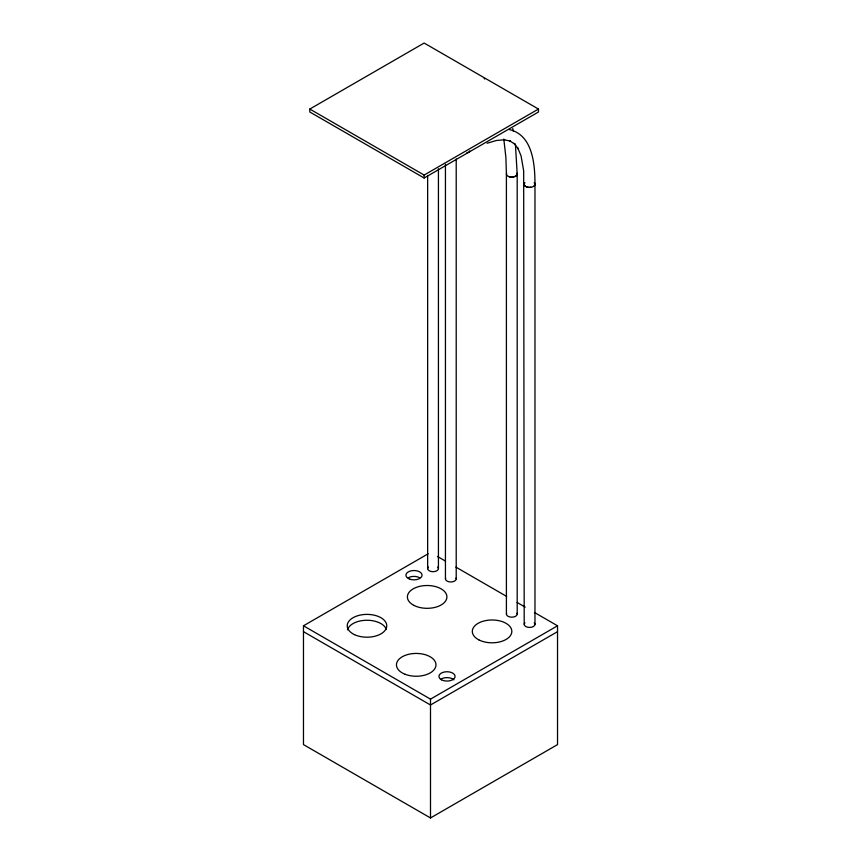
<?xml version="1.0" encoding="UTF-8"?>
<svg xmlns="http://www.w3.org/2000/svg" width="861" height="861" viewBox="0 0 861 861"><rect width="100%" height="100%" fill="white"/><g stroke="black" fill="none" stroke-linecap="round" stroke-linejoin="round"><path stroke-width="1.29" d="M524.198 624.333L523.671 170.844L521.056 155.83L517.805 148.038L518.387 148.964L514.039 143.4L514.921 144.121L509.4 140.677L510.476 141.086L503.61 139.708L504.707 139.74L496.28 140.515L487.132 143.249M534.25 185.825L534.789 185.029A5.392 3.175 -1.1 0 0 534.25 182.629A5.392 3.11 0 0 1 529.59 187.386A5.392 3.11 0 0 1 524.919 182.715M309.809 109.056L424.139 43.05L538.469 109.056L538.469 111.995L424.139 178.001L309.809 111.995L309.809 109.056L424.139 175.063L538.469 109.056M534.433 612.462L557.53 625.796L557.53 744.604L430.5 817.95L303.47 744.604L303.47 625.796L428.186 553.784M303.47 625.796L430.5 699.132L557.53 625.796M557.53 631.662L430.5 704.998L303.47 631.662M509.109 176.699L510.401 176.968A5.392 3.057 -0.9 0 0 517.009 173.158A5.392 3.11 0 0 1 511.8 177.118A5.392 3.11 0 0 1 506.591 173.201M509.368 129.559C532.916 135.112 534.929 164.483 534.972 184.211M437.431 556.454L445.514 561.124M455.91 567.119L506.72 596.458M517.117 602.463L525.199 607.123M512.758 128.526L513.264 131.098M503.803 139.051L505.891 157.455L506.408 174.008L506.408 614.054M515.416 144.282L517.192 173.944L517.192 614.054M530.979 187.278L530.979 187.321A5.392 3.175 -1.1 0 1 524.381 183.511L524.381 183.511M534.972 184.276L534.972 624.333M456.212 158.984L456.212 578.85M445.438 164.29L445.438 578.85M438.432 168.778L438.432 568.583M430.5 699.132L430.5 817.95M427.648 175.493L427.648 568.583M424.139 175.063L424.139 178.001M484.14 78.48A5.392 2.949 -57.5 0 1 484.711 79.018M469.729 150.879A5.392 3.186 61.2 0 1 466.974 152.472M437.711 567.033A5.392 3.11 0 0 1 433.04 571.704A5.392 3.11 0 0 1 428.369 567.033M456.029 578.054A5.392 3.11 0 0 1 450.83 581.971A5.392 3.11 0 0 1 445.621 578.054M517.009 613.258A5.392 3.11 0 0 1 511.8 617.176A5.392 3.11 0 0 1 506.591 613.258M534.25 622.772A5.392 3.11 0 0 1 529.59 627.443A5.392 3.11 0 0 1 524.919 622.772M408.265 577.753A8.083 4.671 0 0 1 419.705 577.753M441.166 679.049A8.083 4.671 0 0 1 453.919 679.835M347.467 629.865A19.76 11.408 0 0 1 366.668 620.254A19.76 11.408 0 0 1 386.385 629.499M409.944 579.227A8.083 4.671 0 0 0 422.073 575.191A8.083 4.671 0 0 0 409.944 571.144A8.083 4.671 0 0 0 409.944 579.227M441.435 679.781A8.083 4.671 0 0 0 454.866 677.499A8.083 4.671 0 0 0 444.739 671.924A8.083 4.671 0 0 0 441.435 679.781M354.528 634.654A19.76 11.408 0 0 0 386.503 627.594A19.76 11.408 0 0 0 359.93 615.141A19.76 11.408 0 0 0 354.528 634.654M413.969 605.412A19.76 11.408 0 0 0 446.493 599.267A19.76 11.408 0 0 0 421.018 586.072A19.76 11.408 0 0 0 413.969 605.412M478.813 639.852A19.76 11.408 0 0 0 511.391 633.793A19.76 11.408 0 0 0 486.013 620.533A19.76 11.408 0 0 0 478.813 639.852M405.176 674.303A19.76 11.408 0 0 0 435.935 665.628A19.76 11.408 0 0 0 407.554 654.586A19.76 11.408 0 0 0 405.176 674.303"/></g></svg>
